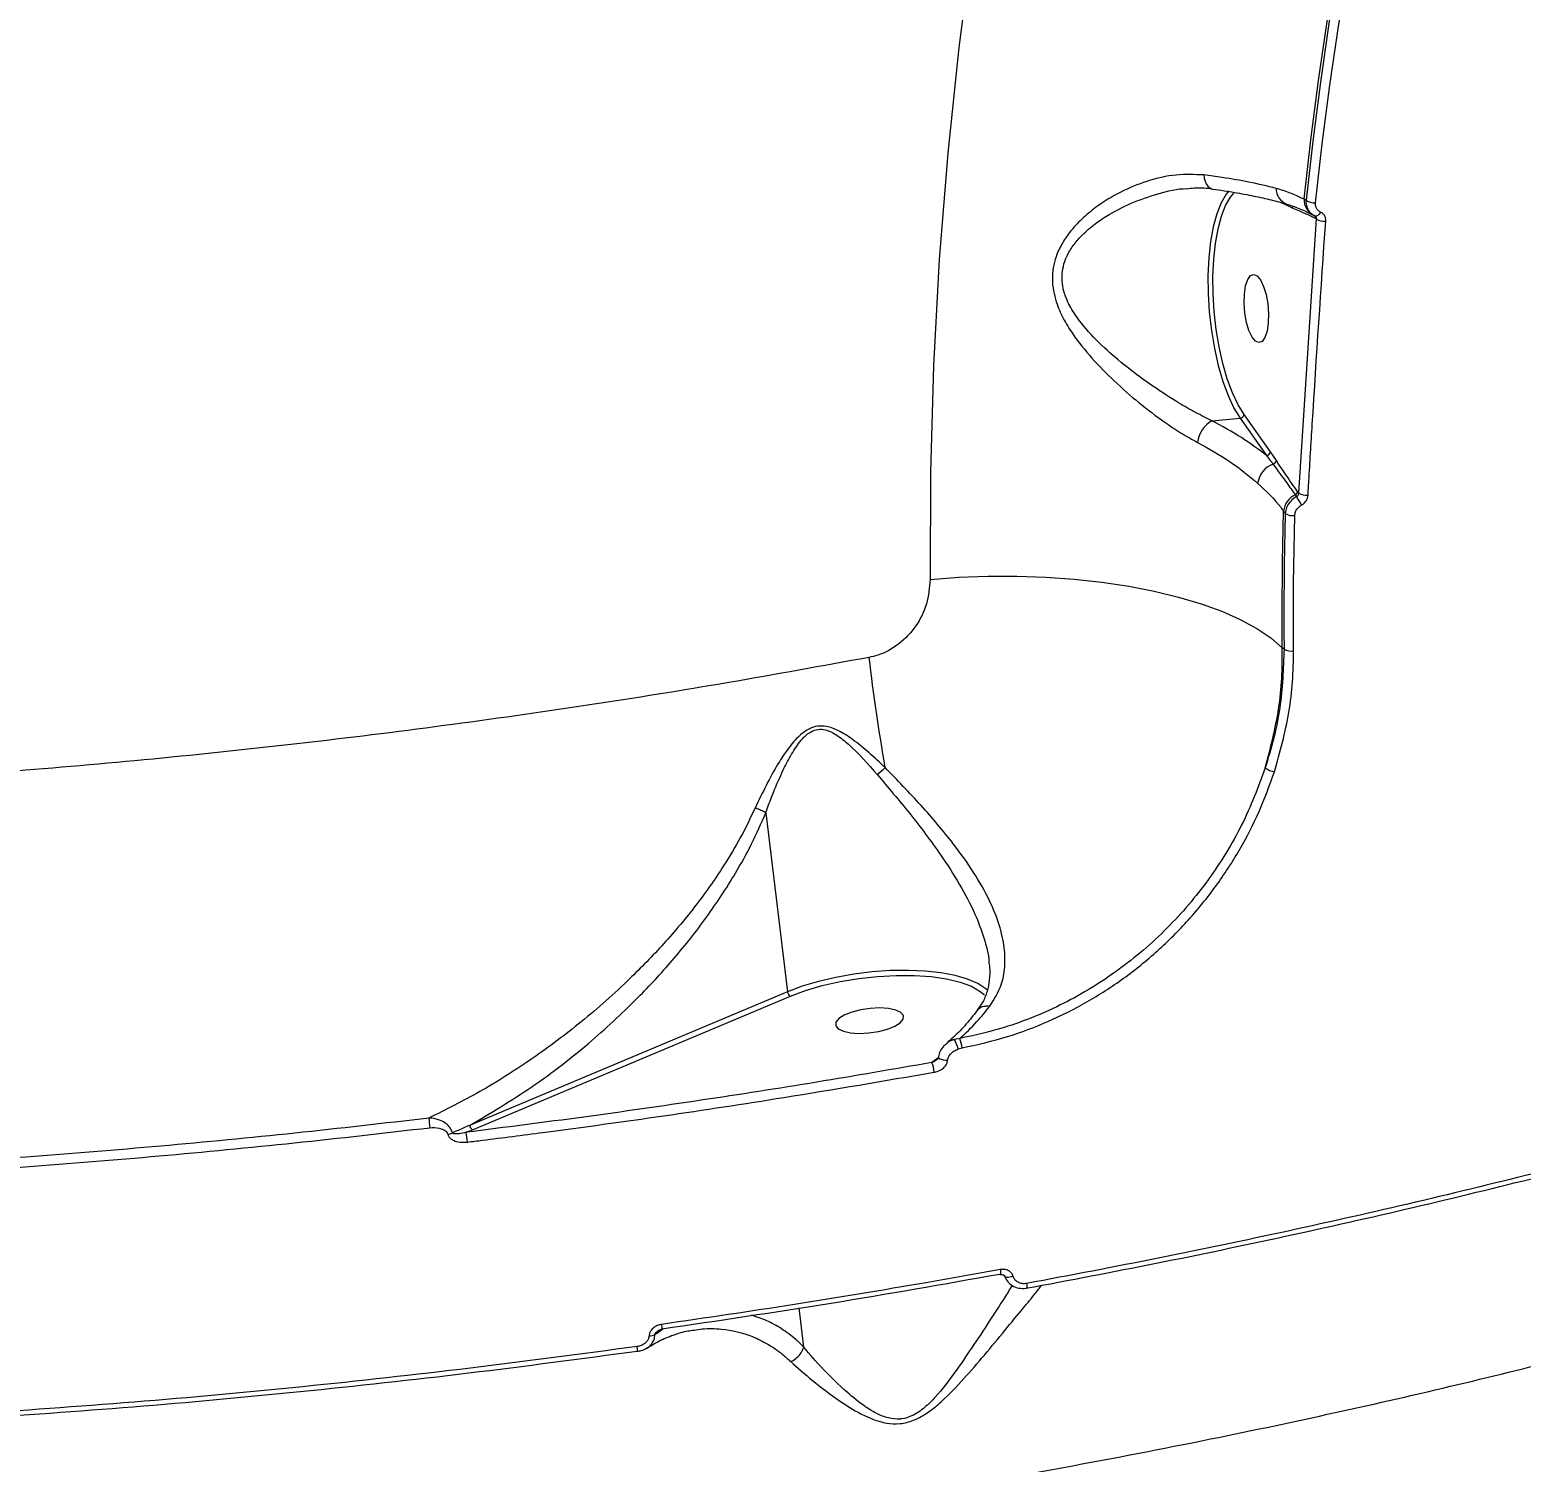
# Model space of a CAD drawing. Header units: millimetres. Extents: x -6328 to 5334, y -5037 to 4112.
# Drawn here: x -3159.2 to -2963.3, y 395.7 to 583.8 of the extents above; entities that cross this region are included whole.
import ezdxf

# ---------------------------------------------------------------- set-up
doc = ezdxf.new("R2010")
doc.units = ezdxf.units.MM
for name, color, linetype in [('DIKOM_ЗОНА', 80, 'Continuous'), ('DIKOM_ОБЪЕКТ', 7, 'Continuous'), ('DIKOM_РАЗМЕР_ЗОНА', 7, 'Continuous'), ('DIKOM_РАЗМЕР_ОБЪЕКТА', 7, 'Continuous')]:
    doc.layers.add(name, color=color, linetype=linetype)
doc.styles.add('style1', font='arial.ttf', dxfattribs={"width": 0.8})
doc.dimstyles.new('1-50', dxfattribs={"dimtxt": 300, "dimasz": 200, "dimexe": 100, "dimexo": 0, "dimgap": 100, "dimtad": 1, "dimtxsty": 'style1', "dimcen": 200, "dimclrd": 7, "dimclre": 7, "dimclrt": 7, "dimadec": 1, "dimazin": 2, "dimtfac": 1, "dimtmove": 0, "dimatfit": 2, "dimfxl": 0, "dimlwd": 25, "dimlwe": 18, "dimarcsym": 0})

# ---------------------------------------------------------------- blocks, each defined once
blk = doc.blocks.new('*D0')
at = {"layer": 'Defpoints', "color": 0, "transparency": 16777216}
for p in [(-3539.45, 760.32), (3333.52, 448.13), (3333.52, -4437.11)]:
    blk.add_point(p, dxfattribs=at)
at = {"layer": 'DIKOM_РАЗМЕР_ОБЪЕКТА', "color": 7, "lineweight": 18, "transparency": 16777216}
for p, q in [((-3539.45, 760.32), (-3539.45, -4537.11)), ((3333.52, 448.13), (3333.52, -4537.11))]:
    blk.add_line(p, q, dxfattribs=at)
at = {"layer": 'DIKOM_РАЗМЕР_ОБЪЕКТА', "color": 7, "lineweight": 25, "transparency": 16777216}
blk.add_line((-3339.45, -4437.11), (3133.52, -4437.11), dxfattribs=at)
at = {"layer": 'DIKOM_РАЗМЕР_ОБЪЕКТА', "color": 7, "transparency": 16777216}
for points in [[(-3339.45, -4403.77), (-3339.45, -4470.44), (-3539.45, -4437.11)], [(3133.52, -4403.77), (3133.52, -4470.44), (3333.52, -4437.11)]]:
    blk.add_solid(points, dxfattribs=at)
at = {"layer": 'DIKOM_РАЗМЕР_ОБЪЕКТА', "color": 7, "transparency": 16777216, "insert": (-102.96, -4183.94), "char_height": 300, "attachment_point": 5, "style": 'style1'}
blk.add_mtext('6900', dxfattribs=at)
blk = doc.blocks.new('*D1')
at = {"layer": 'Defpoints', "color": 0, "transparency": 16777216}
for p in [(-5040.91, 625.75), (5333.52, 448.13), (5333.52, -4936.78)]:
    blk.add_point(p, dxfattribs=at)
at = {"layer": 'DIKOM_РАЗМЕР_ЗОНА', "color": 7, "lineweight": 18, "transparency": 16777216}
for p, q in [((-5040.91, 625.75), (-5040.91, -5036.78)), ((5333.52, 448.13), (5333.52, -5036.78))]:
    blk.add_line(p, q, dxfattribs=at)
at = {"layer": 'DIKOM_РАЗМЕР_ЗОНА', "color": 7, "lineweight": 25, "transparency": 16777216}
blk.add_line((-4840.91, -4936.78), (5133.52, -4936.78), dxfattribs=at)
at = {"layer": 'DIKOM_РАЗМЕР_ЗОНА', "color": 7, "transparency": 16777216}
for points in [[(-4840.91, -4903.45), (-4840.91, -4970.11), (-5040.91, -4936.78)], [(5133.52, -4903.45), (5133.52, -4970.11), (5333.52, -4936.78)]]:
    blk.add_solid(points, dxfattribs=at)
at = {"layer": 'DIKOM_РАЗМЕР_ЗОНА', "color": 7, "transparency": 16777216, "insert": (-104.69, -4683.61), "char_height": 300, "attachment_point": 5, "style": 'style1'}
blk.add_mtext('10400', dxfattribs=at)
blk = doc.blocks.new('*D2')
at = {"layer": 'Defpoints', "color": 0, "transparency": 16777216}
for p in [(-5303.77, 2121.42), (-1621.11, 2121.42), (560.33, -2395.62)]:
    blk.add_point(p, dxfattribs=at)
at = {"layer": 'DIKOM_РАЗМЕР_ОБЪЕКТА', "color": 7, "lineweight": 18, "transparency": 16777216}
for p, q in [((-1621.11, 2121.42), (-5403.77, 2121.42)), ((560.33, -2395.62), (-5403.77, -2395.62))]:
    blk.add_line(p, q, dxfattribs=at)
at = {"layer": 'DIKOM_РАЗМЕР_ОБЪЕКТА', "color": 7, "lineweight": 25, "transparency": 16777216}
blk.add_line((-5303.77, -2195.62), (-5303.77, 1921.42), dxfattribs=at)
at = {"layer": 'DIKOM_РАЗМЕР_ОБЪЕКТА', "color": 7, "transparency": 16777216}
for points in [[(-5337.11, 1921.42), (-5270.44, 1921.42), (-5303.77, 2121.42)], [(-5337.11, -2195.62), (-5270.44, -2195.62), (-5303.77, -2395.62)]]:
    blk.add_solid(points, dxfattribs=at)
at = {"layer": 'DIKOM_РАЗМЕР_ОБЪЕКТА', "color": 7, "transparency": 16777216, "insert": (-5556.94, -137.1), "char_height": 300, "attachment_point": 5, "rotation": 90, "style": 'style1'}
blk.add_mtext('4500', dxfattribs=at)
blk = doc.blocks.new('*D3')
at = {"layer": 'Defpoints', "color": 0, "transparency": 16777216}
for p in [(-1814.92, 4111.71), (-5877.98, -3895.62), (33.33, -3895.62)]:
    blk.add_point(p, dxfattribs=at)
at = {"layer": 'DIKOM_РАЗМЕР_ЗОНА', "color": 7, "lineweight": 18, "transparency": 16777216}
for p, q in [((-1814.92, 4111.71), (-5977.98, 4111.71)), ((33.33, -3895.62), (-5977.98, -3895.62))]:
    blk.add_line(p, q, dxfattribs=at)
at = {"layer": 'DIKOM_РАЗМЕР_ЗОНА', "color": 7, "lineweight": 25, "transparency": 16777216}
blk.add_line((-5877.98, 3911.71), (-5877.98, -3695.62), dxfattribs=at)
at = {"layer": 'DIKOM_РАЗМЕР_ЗОНА', "color": 7, "transparency": 16777216}
for points in [[(-5911.31, 3911.71), (-5844.65, 3911.71), (-5877.98, 4111.71)], [(-5911.31, -3695.62), (-5844.65, -3695.62), (-5877.98, -3895.62)]]:
    blk.add_solid(points, dxfattribs=at)
at = {"layer": 'DIKOM_РАЗМЕР_ЗОНА', "color": 7, "transparency": 16777216, "insert": (-6131.15, 108.05), "char_height": 300, "attachment_point": 5, "rotation": 90, "style": 'style1'}
blk.add_mtext('8000', dxfattribs=at)

msp = doc.modelspace()

# ---------------------------------------------------------------- linework, layer by layer
at = {"layer": 'DIKOM_ЗОНА', "color": 3, "lineweight": 15}
msp.add_lwpolyline([(-2227.791, 4022.501, -0.4004134), (-924.694, 3567.218), (-783.266, 3290.817), (-574.315, 2882.448, 0.2815691), (-351.757, 2746.326), (3559.672, 2746.326, -0.2314536), (4743.738, 2167.188, -0.5747587), (2938.453, -2322.602, 0.3441492), (2725.867, -2545.064, -0.3852766), (1233.33, -3895.616), (300.314, -3895.616, -0.3636017), (-860.648, -2922.741, 0.3636017), (-1106.793, -2716.473), (-1724.025, -2716.473, -0.3491545), (-2514.764, -2087.631, 0.3242764), (-2736.03, -1894.92, -0.3882716), (-5040.908, 625.746), (-5040.908, 2102.661, -0.2943872), (-4453.774, 3013.453), (-2227.791, 4022.501)], format="xyb", dxfattribs=at)
at = {"layer": 'DIKOM_ОБЪЕКТ', "color": 7, "linetype": 'Continuous', "lineweight": 15}
for p, q in [((-2994.807, 561.142), (-2994.124, 560.799)), ((-2994.124, 560.799), (-2993.31, 560.432)), ((-2991.588, 561.475), (-2991.834, 561.597)), ((-2990.25, 559.025), (-2992.578, 523.017)), ((-2990.62, 559.492), (-2990.473, 559.418)), ((-2990.295, 559.048), (-2990.25, 559.025)), ((-3003.939, 532.501), (-3000.241, 532.833)), ((-3000.241, 532.833), (-2996.788, 527.941)), ((-2996.27, 528.418), (-2999.724, 533.31)), ((-2995.483, 527.259), (-2996.27, 528.418)), ((-2992.578, 523.017), (-2992.703, 523.195)), ((-2993.009, 522.781), (-2992.832, 522.531)), ((-2994.541, 520.641), (-2994.311, 520.319)), ((-2994.468, 502.5), (-2994.7, 502.698)), ((-3062.522, 481.019), (-3059.669, 457.508)), ((-3059.669, 457.508), (-3101.411, 439.967)), ((-3101.028, 439.403), (-3059.285, 456.944)), ((-3037.053, 451.371), (-3037.757, 451.245)), ((-3039.82, 448.882), (-3040.718, 448.218)), ((-3039.838, 448.871), (-3039.839, 448.891)), ((-3037.244, 450.005), (-3036.751, 450.142)), ((-3101.861, 439.054), (-3101.028, 439.403)), ((-3057.53, 410.845), (-3058.154, 415.991))]:
    msp.add_line(p, q, dxfattribs=at)
at = {"layer": 'DIKOM_ОБЪЕКТ', "color": 7, "linetype": 'Continuous', "lineweight": 15, "flags": 128}
for points in [[(-3008.566, 703.019), (-3013.103, 689.918), (-3017.305, 676.701), (-3021.171, 663.373), (-3024.696, 649.943), (-3027.881, 636.419), (-3030.722, 622.806), (-3033.219, 609.114), (-3035.37, 595.349), (-3037.173, 581.519), (-3038.629, 567.632), (-3039.735, 553.695), (-3040.492, 539.716), (-3040.899, 525.703), (-3040.956, 511.663)], [(-2991.834, 561.597), (-2990.944, 569.394), (-2989.934, 577.17), (-2988.805, 584.925), (-2987.558, 592.657), (-2986.192, 600.363), (-2984.708, 608.044), (-2983.106, 615.696), (-2981.387, 623.319)], [(-2981.193, 622.887), (-2982.902, 615.302), (-2984.495, 607.688), (-2985.971, 600.046), (-2987.329, 592.378), (-2988.571, 584.685), (-2989.694, 576.969), (-2990.7, 569.232), (-2991.588, 561.475)], [(-2990.344, 561.13), (-2989.459, 568.869), (-2988.455, 576.589), (-2987.334, 584.288), (-2986.095, 591.964), (-2984.739, 599.615), (-2983.267, 607.24), (-2981.678, 614.837), (-2979.973, 622.405)], [(-3005.014, 564.771), (-3004.955, 564.341), (-3004.845, 563.947), (-3004.689, 563.603), (-3004.492, 563.32), (-3004.26, 563.108), (-3004.002, 562.975), (-3003.862, 562.938)], [(-3001.709, 562.711), (-3002.07, 562.265), (-3002.731, 561.129), (-3003.302, 559.688), (-3003.769, 557.973), (-3004.123, 556.022), (-3004.355, 553.878), (-3004.461, 551.588), (-3004.439, 549.202), (-3004.288, 546.772), (-3004.012, 544.351), (-3003.617, 541.992), (-3003.112, 539.748), (-3002.508, 537.666), (-3001.818, 535.794), (-3001.057, 534.171), (-3000.241, 532.833)], [(-2999.724, 533.31), (-3000.514, 534.607), (-3001.252, 536.181), (-3001.922, 537.997), (-3002.508, 540.015), (-3002.997, 542.192), (-3003.38, 544.479), (-3003.648, 546.827), (-3003.794, 549.183), (-3003.816, 551.497), (-3003.713, 553.718), (-3003.488, 555.797), (-3003.145, 557.688), (-3002.692, 559.351), (-3002.139, 560.749), (-3001.497, 561.85), (-3001.069, 562.365)], [(-2989.675, 559.898), (-2989.764, 559.763), (-2989.859, 559.642), (-2989.957, 559.54), (-2990.057, 559.459), (-2990.155, 559.403), (-2990.248, 559.372), (-2990.333, 559.367), (-2990.409, 559.388)], [(-2996.547, 545.34), (-2996.707, 544.272), (-2996.981, 543.445), (-2997.347, 542.926), (-2997.776, 542.756), (-2998.231, 542.949), (-2998.678, 543.489), (-2999.079, 544.334), (-2999.401, 545.414), (-2999.62, 546.642), (-2999.717, 547.918), (-2999.684, 549.139), (-2999.524, 550.207), (-2999.249, 551.034), (-2998.883, 551.553), (-2998.455, 551.723), (-2997.999, 551.53), (-2997.553, 550.989), (-2997.152, 550.145), (-2996.83, 549.065), (-2996.611, 547.837), (-2996.514, 546.561), (-2996.547, 545.34)], [(-2994.7, 502.698), (-2994.714, 504.943), (-2994.718, 507.188), (-2994.713, 509.432), (-2994.698, 511.675), (-2994.673, 513.918), (-2994.639, 516.159), (-2994.595, 518.401), (-2994.541, 520.641)], [(-2994.311, 520.319), (-2994.364, 518.094), (-2994.407, 515.868), (-2994.441, 513.642), (-2994.466, 511.415), (-2994.48, 509.187), (-2994.486, 506.958), (-2994.481, 504.729), (-2994.468, 502.5)], [(-2993.217, 502.286), (-2993.231, 504.511), (-2993.236, 506.735), (-2993.23, 508.958), (-2993.216, 511.181), (-2993.191, 513.403), (-2993.157, 515.625), (-2993.114, 517.845), (-2993.061, 520.065)], [(-3040.956, 511.663), (-3037.194, 511.938), (-3033.387, 512.079), (-3029.568, 512.083), (-3025.772, 511.952), (-3022.034, 511.685), (-3018.389, 511.286), (-3014.868, 510.758), (-3011.505, 510.106), (-3008.331, 509.337), (-3005.373, 508.456), (-3002.659, 507.472), (-3000.214, 506.394), (-2998.059, 505.232), (-2996.216, 503.996), (-2994.7, 502.698)], [(-3033.367, 457.664), (-3033.647, 457.918), (-3034.677, 458.594), (-3036.017, 459.174), (-3037.637, 459.646), (-3039.502, 460), (-3041.573, 460.227), (-3043.803, 460.323), (-3046.145, 460.287), (-3048.548, 460.117), (-3050.96, 459.819), (-3053.328, 459.399), (-3055.601, 458.866), (-3057.73, 458.231), (-3059.669, 457.508)], [(-3059.285, 456.944), (-3057.295, 457.681), (-3055.102, 458.323), (-3052.76, 458.853), (-3050.323, 459.259), (-3047.853, 459.532), (-3045.407, 459.664), (-3043.046, 459.652), (-3040.826, 459.497), (-3038.8, 459.203), (-3037.019, 458.776), (-3035.524, 458.227), (-3034.353, 457.569), (-3033.813, 457.124)], [(-3053.305, 453.515), (-3053.332, 453.054), (-3053, 452.648), (-3052.335, 452.328), (-3051.392, 452.121), (-3050.246, 452.043), (-3048.99, 452.101), (-3047.727, 452.291), (-3046.558, 452.595), (-3045.578, 452.991), (-3044.867, 453.446), (-3044.483, 453.923), (-3044.455, 454.383), (-3044.788, 454.79), (-3045.453, 455.109), (-3046.396, 455.316), (-3047.542, 455.394), (-3048.798, 455.336), (-3050.061, 455.147), (-3051.23, 454.842), (-3052.21, 454.446), (-3052.92, 453.991), (-3053.305, 453.515)], [(-3038.635, 450.864), (-3038.601, 450.894), (-3038.597, 450.897)], [(-3038.642, 448.495), (-3038.925, 448.504), (-3039.202, 448.54), (-3039.449, 448.6), (-3039.647, 448.678), (-3039.78, 448.769), (-3039.837, 448.864), (-3039.838, 448.871)], [(-3031.732, 421.04), (-3031.714, 420.865), (-3031.705, 420.709), (-3031.704, 420.579), (-3031.713, 420.479), (-3031.73, 420.413), (-3031.755, 420.384), (-3031.759, 420.383)], [(-3031.759, 420.383), (-3031.788, 420.393), (-3031.826, 420.439)], [(-3030.032, 420.13), (-3030.265, 420.063), (-3030.497, 420.019), (-3030.713, 420.001), (-3030.903, 420.01), (-3031.053, 420.045), (-3031.155, 420.104), (-3031.201, 420.175)], [(-3028.277, 419.194), (-3028.26, 419.027), (-3028.251, 418.877), (-3028.25, 418.75), (-3028.258, 418.649), (-3028.274, 418.579), (-3028.297, 418.542), (-3028.327, 418.538), (-3028.363, 418.569)], [(-3079.37, 410.281), (-3079.377, 410.286), (-3079.39, 410.322)]]:
    msp.add_lwpolyline(points, dxfattribs=at)
at = {"layer": 'DIKOM_ОБЪЕКТ', "color": 7, "linetype": 'Continuous', "lineweight": 15}
for centre, radius, start, end in [((-2993.408, 562.929), 2.096, 177.57105, 250.81792), ((-2993.795, 560.423), 0.485, 1.12025, 35.82044), ((-2989.568, 561.501), 2.268, 177.5729, 242.36662), ((-2990.52, 562.909), 1.788, 233.32371, 275.63541), ((-2990.749, 559.051), 0.453, 359.58381, 62.45843), ((-2989.236, 560.428), 1.731, 234.12467, 277.84495), ((-3000.293, 533.408), 0.578, 275.16741, 350.21313), ((-3001.919, 529.123), 3.936, 120.88139, 172.3146), ((-2994.749, 523.799), 3.227, 111.4246, 171.31722), ((-2996.84, 528.516), 0.578, 275.16741, 350.21313), ((-2996.053, 527.37), 0.58, 282.43677, 349.02059), ((-2993.256, 523.283), 0.56, 296.17675, 350.89062), ((-2991.575, 524.538), 1.822, 236.5996, 277.87202), ((-2991.778, 520.281), 2.786, 116.21481, 172.58278), ((-2998.326, 518.627), 6.739, 24.49311, 35.40119), ((-2993.359, 521.802), 1.762, 237.32229, 279.74109), ((-2794.17, 531.306), 256.56, 186.68954, 189.95388), ((-2993.567, 504.004), 1.753, 239.08967, 281.50138), ((-3063.173, 503.404), 23.159, 311.36188, 314.75492), ((-2995.261, 489.13), 2.774, 232.94549, 260.21073), ((-3058.986, 457.56), 0.685, 184.35671, 244.06343), ((-3037.603, 449.686), 1.567, 95.60926, 129.35523), ((-3044.398, 447.769), 7.496, 17.35809, 27.62409), ((-3041.31, 449.675), 4.583, 5.84816, 21.72504), ((-3044.781, 446.563), 4.387, 5.09778, 22.1656), ((-3000.874, 452.662), 106.548, 186.33193, 187.01026), ((-3104.849, 441.133), 2.454, 283.86563, 298.85147), ((-3237.746, 421.403), 137.027, 6.85993, 7.40096), ((-3100.728, 440.019), 0.685, 184.35689, 244.06259), ((-3077.89, 413.4), 1.752, 352.94676, 14.17016), ((-3077.78, 414.015), 1.676, 267.87078, 295.26238), ((-3081.68, 410.438), 2.315, 356.11552, 12.11326)]:
    msp.add_arc(centre, radius, start, end, dxfattribs=at)
for points, knots in [([(-3048.983, 501.419), (-3055.104, 500.298), (-3067.347, 498.056), (-3085.977, 495.081), (-3104.769, 492.4), (-3123.803, 490.04), (-3142.946, 488.016), (-3162.236, 486.335), (-3181.516, 485.019), (-3199.535, 484.133), (-3216.197, 483.608), (-3231.562, 483.372), (-3246.787, 483.39), (-3261.907, 483.666), (-3276.841, 484.203), (-3291.608, 485.005), (-3306.115, 486.073), (-3319.899, 487.366), (-3332.925, 488.85), (-3346.08, 490.615), (-3359.682, 492.762), (-3373.602, 495.345), (-3388.025, 498.452), (-3402.74, 502.164), (-3415.855, 506.069), (-3426.662, 509.749), (-3436.074, 513.312), (-3445.512, 517.331), (-3454.816, 521.843), (-3464.062, 526.966), (-3472.999, 532.757), (-3480.671, 538.734), (-3486.765, 544.405), (-3491.557, 549.69), (-3495.635, 555.138), (-3498.973, 560.726), (-3501.584, 566.448), (-3503.398, 572.292), (-3504.388, 577.026), (-3504.503, 579.838), (-3504.535, 580.63)], [0, 0, 0, 0, 0.0281757, 0.0563513, 0.0848959, 0.1134406, 0.1424735, 0.1715063, 0.2009294, 0.2303525, 0.2542726, 0.2781927, 0.3023377, 0.3264826, 0.3509225, 0.3753625, 0.4000365, 0.4247104, 0.4471235, 0.4695366, 0.4967167, 0.5239122, 0.5510923, 0.5847544, 0.6184165, 0.6407763, 0.6631362, 0.6902514, 0.717382, 0.7444972, 0.7780784, 0.8116595, 0.8370219, 0.8624724, 0.8879228, 0.9134621, 0.9389079, 0.9644426, 0.9899773, 1, 1, 1, 1]), ([(-3005.014, 564.771), (-3006.222, 564.829), (-3008.682, 564.946), (-3012.396, 564.064), (-3015.968, 562.602), (-3018.827, 560.858), (-3021.058, 559.012), (-3022.554, 557.398), (-3023.695, 555.719), (-3024.628, 553.707), (-3025.074, 551.091), (-3024.552, 548.32), (-3023.507, 545.934), (-3021.975, 543.435), (-3019.727, 540.649), (-3016.766, 537.649), (-3013.529, 534.822), (-3010.554, 532.571), (-3007.956, 530.837), (-3006.535, 530.047), (-3005.819, 529.649)], [0, 0, 0, 0, 0.0741124, 0.1510356, 0.2205987, 0.2917262, 0.3343346, 0.3775455, 0.4100567, 0.4432595, 0.4962516, 0.5490834, 0.5885348, 0.6289782, 0.6961141, 0.7650066, 0.8354346, 0.9076279, 0.9534372, 1, 1, 1, 1]), ([(-2995.501, 563.018), (-2996.655, 563.301), (-2998.767, 563.819), (-3002.094, 564.385), (-3004.201, 564.663), (-3005.014, 564.771)], [0, 0, 0, 0, 0.4251179, 0.7780799, 1, 1, 1, 1]), ([(-3003.939, 532.501), (-3004.652, 532.849), (-3006.088, 533.551), (-3008.698, 535.057), (-3011.744, 537.023), (-3015.04, 539.449), (-3018.126, 542.06), (-3020.464, 544.447), (-3022.107, 546.644), (-3023.221, 548.697), (-3023.815, 551.144), (-3023.371, 553.441), (-3022.428, 555.185), (-3021.267, 556.644), (-3019.732, 558.052), (-3017.468, 559.643), (-3014.546, 561.169), (-3010.97, 562.349), (-3008.478, 562.994), (-3007.245, 562.985), (-3007.244, 562.985)], [0, 0, 0, 0, 0.0508739, 0.1025416, 0.1810033, 0.2612897, 0.3349919, 0.4102401, 0.4518253, 0.4943716, 0.5479467, 0.6012506, 0.6347573, 0.6693002, 0.7150667, 0.7616116, 0.8385664, 0.9170964, 0.9999371, 1, 1, 1, 1]), ([(-3007.255, 562.962), (-3006.923, 563.002), (-3005.879, 563.127), (-3004.731, 563.105), (-3003.966, 562.949), (-3003.849, 562.925)], [0, 0, 0, 0, 0.2830005, 0.8904509, 1, 1, 1, 1]), ([(-3003.863, 562.923), (-3003.348, 562.852), (-3001.872, 562.648), (-2999.656, 562.26), (-2997.248, 561.768), (-2995.399, 561.326), (-2994.464, 561.044), (-2994.143, 560.947)], [0, 0, 0, 0, 0.1325017, 0.3792789, 0.6260394, 0.871626, 1, 1, 1, 1]), ([(-2991.834, 561.597), (-2991.943, 561.647), (-2992.498, 561.9), (-2993.635, 562.42), (-2994.878, 562.818), (-2995.501, 563.018)], [0, 0, 0, 0, 0.1088866, 0.5528039, 1, 1, 1, 1]), ([(-2994.102, 560.939), (-2993.675, 560.807), (-2992.636, 560.485), (-2991.53, 559.94), (-2990.939, 559.648), (-2990.819, 559.588)], [0, 0, 0, 0, 0.3573108, 0.8694216, 1, 1, 1, 1]), ([(-2993.31, 560.432), (-2993.018, 560.309), (-2992.014, 559.888), (-2991.008, 559.396), (-2990.295, 559.048)], [0, 0, 0, 0, 0.2911771, 1, 1, 1, 1]), ([(-2991.588, 561.475), (-2991.591, 561.378), (-2991.604, 561.017), (-2991.46, 560.418), (-2991.054, 559.771), (-2990.624, 559.516), (-2990.409, 559.388)], [0, 0, 0, 0, 0.1092315, 0.4079413, 0.7031128, 1, 1, 1, 1]), ([(-2989.675, 559.898), (-2989.803, 559.974), (-2990.057, 560.125), (-2990.289, 560.508), (-2990.363, 560.86), (-2990.348, 561.073), (-2990.344, 561.13)], [0, 0, 0, 0, 0.2954348, 0.5903659, 0.8901389, 1, 1, 1, 1]), ([(-2991.326, 522.733), (-2991.29, 523.351), (-2991.108, 526.442), (-2990.383, 538.49), (-2989.608, 549.826), (-2989, 558.713)], [0, 0, 0, 0, 0.0512253, 0.2561273, 1, 1, 1, 1]), ([(-2990.553, 559.46), (-2990.672, 559.52), (-2990.833, 559.601), (-2991, 559.679), (-2991.044, 559.7)], [0, 0, 0, 0, 0.7356589, 1, 1, 1, 1]), ([(-2990.409, 559.388), (-2990.37, 559.364), (-2990.29, 559.315), (-2990.237, 559.197), (-2990.233, 559.097), (-2990.247, 559.038), (-2990.25, 559.025)], [0, 0, 0, 0, 0.2865198, 0.589779, 0.9137368, 1, 1, 1, 1]), ([(-2989, 558.713), (-2988.998, 558.754), (-2988.989, 558.951), (-2989.06, 559.288), (-2989.292, 559.671), (-2989.547, 559.823), (-2989.675, 559.898)], [0, 0, 0, 0, 0.0810482, 0.3908327, 0.6951449, 1, 1, 1, 1]), ([(-2996.788, 527.941), (-2997.844, 528.738), (-2999.973, 530.345), (-3002.61, 531.778), (-3003.939, 532.501)], [0, 0, 0, 0, 0.4960566, 1, 1, 1, 1]), ([(-3005.819, 529.649), (-3004.344, 528.823), (-3001.36, 527.151), (-2999.088, 525.248), (-2997.939, 524.286)], [0, 0, 0, 0, 0.4942419, 1, 1, 1, 1]), ([(-2996.788, 527.941), (-2996.662, 527.779), (-2996.372, 527.407), (-2996.088, 527.021), (-2995.928, 526.803)], [0, 0, 0, 0, 0.4352963, 1, 1, 1, 1]), ([(-2995.928, 526.803), (-2995.805, 526.635), (-2995.189, 525.796), (-2994.204, 524.458), (-2993.376, 523.295), (-2993.009, 522.781)], [0, 0, 0, 0, 0.1222813, 0.6114381, 1, 1, 1, 1]), ([(-2992.703, 523.195), (-2992.95, 523.545), (-2993.88, 524.869), (-2994.804, 526.246), (-2995.483, 527.259)], [0, 0, 0, 0, 0.2646963, 1, 1, 1, 1]), ([(-2997.939, 524.286), (-2996.826, 523.244), (-2995.564, 522.063), (-2994.649, 520.791), (-2994.541, 520.641)], [0, 0, 0, 0, 0.8821406, 1, 1, 1, 1]), ([(-2992.578, 523.017), (-2992.581, 522.957), (-2992.588, 522.838), (-2992.666, 522.675), (-2992.758, 522.577), (-2992.819, 522.539), (-2992.832, 522.531)], [0, 0, 0, 0, 0.3131238, 0.619667, 0.9171247, 1, 1, 1, 1]), ([(-2992.832, 522.531), (-2992.923, 522.478), (-2993.256, 522.286), (-2993.752, 521.819), (-2994.196, 521.096), (-2994.272, 520.578), (-2994.311, 520.319)], [0, 0, 0, 0, 0.1106032, 0.4063325, 0.7035048, 1, 1, 1, 1]), ([(-2993.061, 520.065), (-2993.041, 520.225), (-2993.001, 520.544), (-2992.742, 520.988), (-2992.447, 521.272), (-2992.247, 521.389), (-2992.193, 521.421)], [0, 0, 0, 0, 0.2968968, 0.5940668, 0.8895197, 1, 1, 1, 1]), ([(-2992.193, 521.421), (-2992.152, 521.444), (-2991.965, 521.551), (-2991.673, 521.817), (-2991.401, 522.255), (-2991.351, 522.574), (-2991.326, 522.733)], [0, 0, 0, 0, 0.0855851, 0.3893451, 0.6948191, 1, 1, 1, 1]), ([(-3040.956, 511.663), (-3041.043, 510.59), (-3041.215, 508.469), (-3042.685, 505.493), (-3044.904, 503.102), (-3047.187, 501.836), (-3048.593, 501.51), (-3048.983, 501.419)], [0, 0, 0, 0, 0.2385226, 0.4713368, 0.696805, 0.9159909, 1, 1, 1, 1]), ([(-2996.933, 486.915), (-2996.258, 489.496), (-2995.238, 493.399), (-2994.706, 498.697), (-2994.702, 501.361), (-2994.7, 502.698)], [0, 0, 0, 0, 0.4927819, 0.7454818, 1, 1, 1, 1]), ([(-2994.468, 502.5), (-2994.567, 499.936), (-2994.718, 496.058), (-2995.757, 490.836), (-2996.54, 488.226), (-2996.933, 486.915)], [0, 0, 0, 0, 0.492808, 0.7454984, 1, 1, 1, 1]), ([(-2995.733, 486.396), (-2995.008, 488.995), (-2993.911, 492.928), (-2993.288, 498.262), (-2993.241, 500.942), (-2993.217, 502.286)], [0, 0, 0, 0, 0.4927635, 0.7454697, 1, 1, 1, 1]), ([(-3046.867, 486.958), (-3048.246, 488.255), (-3050.152, 490.048), (-3052.803, 491.772), (-3054.366, 492.389), (-3055.708, 492.444), (-3056.936, 492.053), (-3058.291, 491.035), (-3059.641, 489.448), (-3061.683, 486.308), (-3062.968, 483.635), (-3063.916, 481.663)], [0, 0, 0, 0, 0.2311133, 0.319666, 0.3914023, 0.4366917, 0.482219, 0.5456618, 0.6397129, 0.7342294, 1, 1, 1, 1]), ([(-3062.526, 481.029), (-3062.526, 481.032), (-3061.8, 483.059), (-3060.725, 485.761), (-3059.017, 488.971), (-3057.916, 490.597), (-3056.75, 491.654), (-3055.667, 492.041), (-3054.473, 491.93), (-3053.104, 491.217), (-3050.758, 489.314), (-3049.087, 487.409), (-3047.869, 486.022)], [0, 0, 0, 0, 0.0003162, 0.2742391, 0.3682386, 0.4635033, 0.5235102, 0.5648333, 0.606153, 0.6747017, 0.7630002, 1, 1, 1, 1]), ([(-3047.869, 486.022), (-3046.441, 484.33), (-3043.547, 480.901), (-3039.886, 476.068), (-3037.027, 471.646), (-3035.097, 467.999), (-3033.845, 464.588), (-3033.25, 462.468), (-3033.212, 461.44), (-3033.212, 461.427)], [0, 0, 0, 0, 0.2181963, 0.4420139, 0.5942157, 0.7498469, 0.8725984, 0.9983918, 1, 1, 1, 1]), ([(-3033.101, 455.619), (-3032.535, 456.531), (-3031.548, 458.121), (-3031.072, 460.767), (-3031.13, 463.406), (-3031.793, 466.332), (-3033.137, 469.655), (-3035.174, 473.231), (-3038.184, 477.438), (-3042.129, 482.085), (-3045.27, 485.316), (-3046.867, 486.958)], [0, 0, 0, 0, 0.1045096, 0.1823156, 0.2623965, 0.3546203, 0.4495241, 0.5618071, 0.6772358, 0.8359151, 1, 1, 1, 1]), ([(-2996.933, 486.915), (-2997.88, 484.384), (-2999.313, 480.554), (-3002.052, 475.71), (-3005.141, 471.064), (-3008.796, 466.769), (-3012.918, 462.938), (-3017.327, 459.457), (-3022.131, 456.515), (-3027.214, 454.204), (-3031.764, 452.54), (-3035.099, 451.803), (-3037.053, 451.371)], [0, 0, 0, 0, 0.1468748, 0.2222339, 0.2981482, 0.444988, 0.5203448, 0.5962631, 0.7424206, 0.8174389, 0.8930195, 1, 1, 1, 1]), ([(-3036.751, 450.142), (-3034.754, 450.584), (-3030.912, 451.434), (-3025.427, 453.529), (-3020.315, 456.091), (-3015.489, 459.201), (-3011.022, 462.821), (-3006.956, 466.886), (-3003.339, 471.334), (-3000.243, 476.117), (-2997.632, 481.146), (-2996.365, 484.647), (-2995.733, 486.396)], [0, 0, 0, 0, 0.1070822, 0.2059729, 0.3051836, 0.4040767, 0.5033365, 0.6029167, 0.7021785, 0.8013468, 0.9008323, 1, 1, 1, 1]), ([(-3063.916, 481.663), (-3064.535, 480.361), (-3065.773, 477.758), (-3068.423, 473.361), (-3071.845, 468.535), (-3076.136, 463.478), (-3081.219, 458.297), (-3087.002, 453.23), (-3093.487, 448.422), (-3100.039, 444.263), (-3104.529, 442.028), (-3106.772, 440.912)], [0, 0, 0, 0, 0.0661314, 0.1323031, 0.238336, 0.3447311, 0.4509767, 0.593956, 0.7292239, 0.864722, 1, 1, 1, 1]), ([(-3101.411, 439.967), (-3098.667, 441.585), (-3093.179, 444.821), (-3085.703, 450.651), (-3079.488, 456.422), (-3074.472, 461.882), (-3070.252, 467.209), (-3066.902, 472.289), (-3064.32, 476.915), (-3063.121, 479.651), (-3062.522, 481.019)], [0, 0, 0, 0, 0.1801421, 0.3602677, 0.5134826, 0.627815, 0.7423229, 0.8564285, 0.9282344, 1, 1, 1, 1]), ([(-3062.526, 481.029), (-3062.73, 481.129), (-3063.105, 481.313), (-3063.617, 481.537), (-3063.875, 481.646), (-3063.916, 481.663)], [0, 0, 0, 0, 0.4994815, 0.9205566, 1, 1, 1, 1]), ([(-3062.522, 481.019), (-3062.522, 481.021), (-3062.523, 481.024), (-3062.524, 481.028), (-3062.526, 481.029), (-3062.526, 481.029)], [0, 0, 0, 0, 0.3909841, 0.7860417, 1, 1, 1, 1]), ([(-3033.247, 461.439), (-3033.209, 461.2), (-3033.079, 460.366), (-3033.134, 459.052), (-3033.42, 457.546), (-3033.932, 456.248), (-3034.48, 455.496), (-3034.721, 455.165)], [0, 0, 0, 0, 0.097342, 0.3384315, 0.5765796, 0.8138371, 1, 1, 1, 1]), ([(-3034.673, 455.17), (-3035.109, 454.611), (-3036.081, 453.364), (-3037.408, 451.952), (-3038.293, 451.194), (-3038.619, 450.916)], [0, 0, 0, 0, 0.3399867, 0.7571308, 1, 1, 1, 1]), ([(-3037.053, 451.371), (-3036.291, 452.077), (-3034.937, 453.333), (-3033.66, 454.923), (-3033.101, 455.619)], [0, 0, 0, 0, 0.5623929, 1, 1, 1, 1]), ([(-3034.668, 455.12), (-3034.564, 455.242), (-3034.336, 455.508), (-3033.8, 455.659), (-3033.357, 455.659), (-3033.14, 455.625), (-3033.101, 455.619)], [0, 0, 0, 0, 0.3094453, 0.6751243, 0.9420081, 1, 1, 1, 1]), ([(-3038.854, 450.636), (-3038.957, 450.56), (-3039.283, 450.319), (-3039.63, 449.75), (-3039.849, 449.208), (-3039.828, 448.922), (-3039.826, 448.89)], [0, 0, 0, 0, 0.1833972, 0.5805202, 0.952945, 1, 1, 1, 1]), ([(-3038.609, 450.84), (-3038.668, 450.786), (-3038.758, 450.702), (-3038.85, 450.632), (-3038.882, 450.607)], [0, 0, 0, 0, 0.6455883, 1, 1, 1, 1]), ([(-3037.757, 451.245), (-3038.024, 451.157), (-3038.439, 451.02), (-3038.739, 450.73), (-3038.846, 450.627)], [0, 0, 0, 0, 0.6441292, 1, 1, 1, 1]), ([(-3040.111, 448.558), (-3040.137, 448.537), (-3040.291, 448.409), (-3040.501, 448.31), (-3040.68, 448.234), (-3040.718, 448.218)], [0, 0, 0, 0, 0.1364043, 0.8157326, 1, 1, 1, 1]), ([(-3040.411, 446.953), (-3040.342, 446.967), (-3040.011, 447.034), (-3039.492, 447.252), (-3039.005, 447.656), (-3038.717, 448.077), (-3038.667, 448.355), (-3038.642, 448.495)], [0, 0, 0, 0, 0.0843516, 0.4026499, 0.6518232, 0.8254915, 1, 1, 1, 1]), ([(-3039.839, 448.893), (-3039.839, 448.893), (-3039.839, 448.893), (-3039.839, 448.884), (-3039.849, 448.847), (-3039.876, 448.791), (-3039.939, 448.703), (-3040.018, 448.617), (-3040.088, 448.572), (-3040.111, 448.558)], [0, 0, 0, 0, 0.1343215, 0.2308231, 0.3322441, 0.456803, 0.6110302, 0.8752865, 1, 1, 1, 1]), ([(-3038.642, 448.495), (-3038.615, 448.64), (-3038.563, 448.929), (-3038.259, 449.371), (-3037.815, 449.755), (-3037.425, 449.926), (-3037.244, 450.005)], [0, 0, 0, 0, 0.2096764, 0.4181568, 0.729856, 1, 1, 1, 1]), ([(-3040.718, 448.218), (-3045.751, 447.346), (-3055.824, 445.601), (-3071.078, 443.225), (-3086.427, 441.013), (-3096.714, 439.707), (-3101.861, 439.054)], [0, 0, 0, 0, 0.2491447, 0.4986289, 0.7491418, 1, 1, 1, 1]), ([(-3101.7, 437.77), (-3101.039, 437.852), (-3097.731, 438.261), (-3089.13, 439.364), (-3075.924, 441.196), (-3058.768, 443.795), (-3046.981, 445.823), (-3040.411, 446.953)], [0, 0, 0, 0, 0.0321573, 0.1607921, 0.4182836, 0.6757752, 1, 1, 1, 1]), ([(-3106.772, 440.912), (-3112.632, 440.237), (-3124.363, 438.887), (-3141.998, 437.203), (-3159.654, 435.749), (-3171.387, 435.015), (-3177.259, 434.648)], [0, 0, 0, 0, 0.2488778, 0.4982002, 0.748873, 1, 1, 1, 1]), ([(-3103.665, 438.984), (-3103.688, 439.06), (-3103.762, 439.305), (-3104.014, 439.74), (-3104.512, 440.237), (-3105.316, 440.695), (-3106.117, 440.895), (-3106.64, 440.908), (-3106.772, 440.912)], [0, 0, 0, 0, 0.0635458, 0.2059318, 0.3867575, 0.5938455, 0.8977465, 1, 1, 1, 1]), ([(-3177.268, 433.382), (-3171.436, 433.746), (-3159.762, 434.475), (-3142.12, 435.925), (-3124.393, 437.615), (-3112.552, 438.977), (-3106.626, 439.659)], [0, 0, 0, 0, 0.2488775, 0.4981996, 0.7488726, 1, 1, 1, 1]), ([(-3106.626, 439.659), (-3106.216, 439.676), (-3105.61, 439.701), (-3104.893, 439.456), (-3104.514, 439.197), (-3104.326, 438.944), (-3104.276, 438.796), (-3104.261, 438.751)], [0, 0, 0, 0, 0.4385519, 0.6486814, 0.8192315, 0.9451773, 1, 1, 1, 1]), ([(-3104.261, 438.751), (-3104.244, 438.702), (-3104.191, 438.543), (-3103.984, 438.274), (-3103.565, 437.99), (-3102.787, 437.725), (-3102.131, 437.752), (-3101.7, 437.77)], [0, 0, 0, 0, 0.0555185, 0.1783962, 0.3495223, 0.5728916, 1, 1, 1, 1]), ([(-3101.411, 439.967), (-3101.66, 439.858), (-3102.41, 439.528), (-3103.162, 439.202), (-3103.665, 438.984)], [0, 0, 0, 0, 0.3320291, 1, 1, 1, 1]), ([(-3101.861, 439.054), (-3102.166, 438.978), (-3102.618, 438.867), (-3103.171, 438.828), (-3103.456, 438.856), (-3103.615, 438.912), (-3103.655, 438.969), (-3103.665, 438.984)], [0, 0, 0, 0, 0.4939038, 0.7308129, 0.8854639, 0.9700829, 1, 1, 1, 1]), ([(-3469.433, 435.966), (-3466.862, 433.81), (-3461.821, 429.581), (-3452.911, 423.622), (-3443.123, 417.985), (-3432.241, 412.629), (-3420.098, 407.483), (-3408.235, 403.167), (-3397.01, 399.582), (-3387.29, 396.788), (-3377.502, 394.248), (-3367.691, 391.944), (-3357.541, 389.796), (-3344.816, 387.381), (-3329.259, 384.847), (-3310.775, 382.412), (-3292.315, 380.504), (-3274.022, 379.073), (-3256.674, 378.11), (-3239.824, 377.516), (-3223.852, 377.24), (-3207.924, 377.237), (-3190.329, 377.519), (-3171.357, 378.174), (-3151.02, 379.279), (-3132.1, 380.66), (-3114.039, 382.288), (-3097.188, 384.074), (-3080.635, 386.085), (-3062.61, 388.546), (-3043.494, 391.496), (-3023.374, 394.999), (-3004.986, 398.554), (-2987.723, 402.208), (-2971.868, 405.842), (-2956.53, 409.625), (-2941.663, 413.561), (-2926.987, 417.699), (-2917.446, 420.627), (-2912.671, 422.092)], [0, 0, 0, 0, 0.0321108, 0.0629807, 0.0939441, 0.1252643, 0.1566821, 0.189835, 0.2117861, 0.2337707, 0.2537041, 0.2736375, 0.2936718, 0.313706, 0.3466387, 0.3796847, 0.4118208, 0.4412262, 0.470712, 0.4960472, 0.5214337, 0.5455273, 0.5696649, 0.6018539, 0.6313075, 0.6608414, 0.6862174, 0.7116447, 0.7357766, 0.7599525, 0.7922219, 0.8217486, 0.8513558, 0.8767942, 0.9022838, 0.9264743, 0.9507088, 0.9753312, 1, 1, 1, 1]), ([(-3028.363, 418.569), (-3022.653, 419.65), (-3011.224, 421.813), (-2994.282, 425.371), (-2977.48, 429.141), (-2966.477, 431.854), (-2960.971, 433.211)], [0, 0, 0, 0, 0.2488778, 0.4982001, 0.7488729, 1, 1, 1, 1]), ([(-2960.74, 433.874), (-2966.208, 432.525), (-2977.155, 429.824), (-2993.94, 426.053), (-3010.967, 422.472), (-3022.503, 420.287), (-3028.277, 419.194)], [0, 0, 0, 0, 0.2488775, 0.4981997, 0.7488727, 1, 1, 1, 1]), ([(-3031.732, 421.04), (-3032.38, 420.922), (-3035.621, 420.333), (-3044.604, 418.747), (-3058.755, 416.39), (-3070.376, 414.683), (-3076.192, 413.829)], [0, 0, 0, 0, 0.0441412, 0.2207137, 0.6100127, 1, 1, 1, 1]), ([(-3030.032, 420.13), (-3030.095, 420.279), (-3030.226, 420.587), (-3030.641, 420.91), (-3031.163, 421.091), (-3031.543, 421.057), (-3031.732, 421.04)], [0, 0, 0, 0, 0.2338668, 0.4824937, 0.7413363, 1, 1, 1, 1]), ([(-3076.18, 413.247), (-3068.752, 414.341), (-3053.873, 416.533), (-3039.182, 419.136), (-3031.826, 420.439)], [0, 0, 0, 0, 0.4992727, 1, 1, 1, 1]), ([(-3031.759, 420.38), (-3031.743, 420.383), (-3031.651, 420.406), (-3031.489, 420.393), (-3031.322, 420.332), (-3031.232, 420.254), (-3031.215, 420.2), (-3031.207, 420.174)], [0, 0, 0, 0, 0.0506812, 0.3011644, 0.5494062, 0.7898727, 1, 1, 1, 1]), ([(-3031.196, 420.28), (-3031.091, 420.021), (-3030.876, 419.486), (-3030.185, 418.891), (-3029.31, 418.53), (-3028.678, 418.556), (-3028.363, 418.569)], [0, 0, 0, 0, 0.2380039, 0.4906779, 0.7462862, 1, 1, 1, 1]), ([(-3028.277, 419.194), (-3028.472, 419.176), (-3028.862, 419.141), (-3029.401, 419.327), (-3029.831, 419.66), (-3029.967, 419.977), (-3030.032, 420.13)], [0, 0, 0, 0, 0.2583542, 0.5167488, 0.7678077, 1, 1, 1, 1]), ([(-3059.251, 408.96), (-3058.339, 408.143), (-3056.495, 406.492), (-3053.326, 404.069), (-3050.569, 402.323), (-3048.46, 401.339), (-3046.744, 400.821), (-3044.894, 400.717), (-3042.944, 401.21), (-3041.124, 402.283), (-3038.873, 404.149), (-3036.434, 406.741), (-3033.685, 409.95), (-3031.061, 413.119), (-3028.841, 415.812), (-3027.198, 417.801), (-3026.559, 418.622), (-3026.29, 418.969)], [0, 0, 0, 0, 0.1050711, 0.2125419, 0.2842586, 0.3206336, 0.3578724, 0.3908309, 0.4241192, 0.465617, 0.5054782, 0.5894378, 0.6753231, 0.7706593, 0.8679272, 0.9443014, 1, 1, 1, 1]), ([(-3030.174, 418.946), (-3030.502, 418.421), (-3031.368, 417.034), (-3033.16, 414.263), (-3035.331, 410.94), (-3037.654, 407.543), (-3039.692, 404.838), (-3041.626, 402.878), (-3043.11, 401.826), (-3044.295, 401.465), (-3045.331, 401.354), (-3046.521, 401.49), (-3048.01, 402.111), (-3049.863, 403.25), (-3052.281, 405.234), (-3055.042, 407.962), (-3056.766, 409.905), (-3057.53, 410.832), (-3057.53, 410.833)], [0, 0, 0, 0, 0.0643583, 0.1699618, 0.2775306, 0.369456, 0.4627631, 0.5046051, 0.5464337, 0.573825, 0.5788625, 0.6112875, 0.6488529, 0.6879042, 0.7655401, 0.8816191, 0.9998827, 1, 1, 1, 1]), ([(-3076.192, 413.829), (-3076.338, 413.8), (-3076.678, 413.732), (-3077.143, 413.499), (-3077.526, 413.161), (-3077.782, 412.77), (-3077.822, 412.484), (-3077.843, 412.34)], [0, 0, 0, 0, 0.1825282, 0.4237843, 0.6274648, 0.8134356, 1, 1, 1, 1]), ([(-3077.065, 412.499), (-3076.988, 412.555), (-3076.627, 412.817), (-3076.267, 413.074), (-3075.984, 413.277)], [0, 0, 0, 0, 0.2123848, 1, 1, 1, 1]), ([(-3076.717, 412.959), (-3076.705, 412.969), (-3076.625, 413.037), (-3076.43, 413.129), (-3076.244, 413.16), (-3076.15, 413.176)], [0, 0, 0, 0, 0.080812, 0.5381747, 1, 1, 1, 1]), ([(-3071.936, 413.065), (-3071.587, 413.127), (-3070.379, 413.342), (-3067.791, 413.256), (-3064.894, 412.602), (-3062.249, 411.291), (-3060.581, 410.157), (-3059.608, 409.281), (-3059.251, 408.96)], [0, 0, 0, 0, 0.0780683, 0.2698695, 0.5839774, 0.7446062, 0.9064085, 1, 1, 1, 1]), ([(-3057.53, 410.845), (-3057.883, 411.189), (-3058.827, 412.107), (-3060.447, 413.304), (-3062.386, 414.388), (-3063.73, 414.823), (-3064.402, 415.04)], [0, 0, 0, 0, 0.1655961, 0.4424485, 0.7213313, 1, 1, 1, 1]), ([(-3077.843, 412.34), (-3077.862, 412.202), (-3077.9, 411.925), (-3078.146, 411.549), (-3078.512, 411.231), (-3078.954, 411.013), (-3079.276, 410.951), (-3079.417, 410.924)], [0, 0, 0, 0, 0.188925, 0.3774349, 0.5791838, 0.8164502, 1, 1, 1, 1]), ([(-3078.135, 410.736), (-3078.103, 410.75), (-3077.855, 410.862), (-3077.514, 411.235), (-3077.147, 411.818), (-3077.093, 412.27), (-3077.065, 412.499)], [0, 0, 0, 0, 0.0462736, 0.3686658, 0.6802561, 1, 1, 1, 1]), ([(-3078.128, 410.723), (-3077.607, 411.038), (-3076.442, 411.743), (-3074.646, 412.474), (-3073.113, 412.949), (-3072.233, 413.046), (-3071.974, 413.074)], [0, 0, 0, 0, 0.2489724, 0.5566279, 0.8695917, 1, 1, 1, 1]), ([(-3077.065, 412.499), (-3077.059, 412.532), (-3077.047, 412.588), (-3076.988, 412.702), (-3076.881, 412.833), (-3076.773, 412.916), (-3076.717, 412.959)], [0, 0, 0, 0, 0.1619149, 0.2808053, 0.6270182, 1, 1, 1, 1]), ([(-3079.417, 410.924), (-3086.707, 409.949), (-3101.309, 407.997), (-3123.357, 405.587), (-3145.495, 403.527), (-3160.227, 402.521), (-3167.604, 402.017)], [0, 0, 0, 0, 0.2482523, 0.4971932, 0.7482405, 1, 1, 1, 1]), ([(-3167.381, 401.44), (-3160.124, 401.935), (-3145.59, 402.926), (-3123.604, 404.962), (-3101.502, 407.369), (-3086.768, 409.337), (-3079.39, 410.322)], [0, 0, 0, 0, 0.2482526, 0.4971936, 0.7482408, 1, 1, 1, 1]), ([(-3079.376, 410.318), (-3079.205, 410.333), (-3078.761, 410.371), (-3078.371, 410.596), (-3078.131, 410.735)], [0, 0, 0, 0, 0.3829969, 1, 1, 1, 1]), ([(-3059.251, 408.96), (-3059.207, 408.979), (-3058.916, 409.102), (-3058.407, 409.44), (-3057.831, 410.077), (-3057.631, 410.581), (-3057.53, 410.833)], [0, 0, 0, 0, 0.056229, 0.3685429, 0.6842715, 1, 1, 1, 1]), ([(-3057.53, 410.833), (-3057.53, 410.834), (-3057.53, 410.837), (-3057.53, 410.841), (-3057.53, 410.844), (-3057.53, 410.845)], [0, 0, 0, 0, 0.3001999, 0.7069773, 1, 1, 1, 1])]:
    msp.add_open_spline(points, degree=3, knots=knots, dxfattribs=at)

# ---------------------------------------------------------------- dimensions: what is measured, and where the dimension line sits
at = {"layer": 'DIKOM_РАЗМЕР_ЗОНА'}
dim = msp.add_linear_dim(base=(-5877.98, -3895.616), p1=(-1814.925, 4111.709), p2=(33.33, -3895.616), angle=90, text='8000', dimstyle='1-50', dxfattribs=at)
dim.commit()
dim.dimension.update_dxf_attribs({"geometry": '*D3', "text_midpoint": (-5877.98, 108.046), "dimtype": 160})
dim = msp.add_linear_dim(base=(5333.521, -4936.782), p1=(-5040.908, 625.746), p2=(5333.521, 448.128), text='10400', dimstyle='1-50', dxfattribs=at)
dim.commit()
dim.dimension.update_dxf_attribs({"geometry": '*D1', "text_midpoint": (-104.69, -4936.782), "dimtype": 160})
at = {"layer": 'DIKOM_РАЗМЕР_ОБЪЕКТА'}
dim = msp.add_linear_dim(base=(-5303.773, 2121.419), p1=(560.33, -2395.616), p2=(-1621.109, 2121.419), angle=90, text='4500', dimstyle='1-50', dxfattribs=at)
dim.commit()
dim.dimension.update_dxf_attribs({"geometry": '*D2', "text_midpoint": (-5303.773, -137.099), "dimtype": 160})
dim = msp.add_linear_dim(base=(3333.521, -4437.108), p1=(-3539.449, 760.323), p2=(3333.521, 448.128), text='6900', dimstyle='1-50', dxfattribs=at)
dim.commit()
dim.dimension.update_dxf_attribs({"geometry": '*D0', "text_midpoint": (-102.964, -4437.108), "dimtype": 160})

doc.saveas('drawing.dxf')
